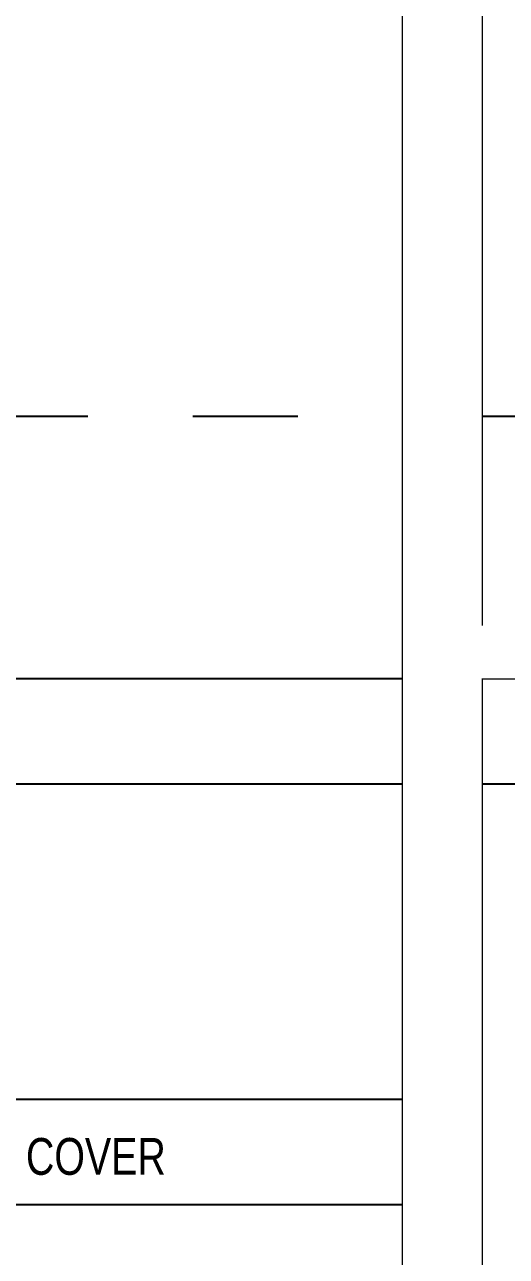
# Model space of a CAD drawing. Header units: millimetres. Extents: x 2497.4 to 2515.8, y 479.1 to 489.2.
# Drawn here: x 2505.123 to 2505.582, y 480.976 to 482.148 of the extents above; entities that cross this region are included whole.
import ezdxf
from ezdxf.enums import TextEntityAlignment as Align

# ---------------------------------------------------------------- set-up
doc = ezdxf.new("R2010")
doc.units = ezdxf.units.MM
doc.linetypes.add('CENTERX2', pattern=[4, 2.5, -0.5, 0.5, -0.5])
doc.layers.add('A-DIMS-0050', color=8, linetype='Continuous', lineweight=18)
doc.styles.add('Cordia TCR', font='Cordia.shx', dxfattribs={"width": 0.85})

msp = doc.modelspace()

# ---------------------------------------------------------------- linework, layer by layer
at = {"color": 8}
msp.add_lwpolyline([(2505.4835, 483.5028), (2505.5585, 483.5028), (2505.5585, 480.5381), (2505.4835, 480.5381)], close=True, dxfattribs=at)
at = {"color": 8, "linetype": 'CENTERX2', "ltscale": 0.05, "transparency": 33554636}
msp.add_lwpolyline([(2501.6585, 481.7756), (2506.6977, 481.7756)], dxfattribs=at)
at = {"color": 6}
for points in [[(2501.4163, 481.4256), (2506.6585, 481.4256), (2506.6585, 481.5256), (2501.4163, 481.5256)], [(2500.2366, 481.0254), (2505.4835, 481.0254), (2505.4835, 481.1254), (2500.2366, 481.1254)]]:
    msp.add_lwpolyline(points, close=True, dxfattribs=at)

# ---------------------------------------------------------------- texts
at = {"layer": 'A-DIMS-0050', "color": 2, "style": 'Cordia TCR', "width": 0.8}
msp.add_text('AC PERFORATED TRAY 200x100 WITH COVER', height=0.035, dxfattribs=at).set_placement((2504.8416, 481.0711), align=Align.MIDDLE_CENTER)

# ---------------------------------------------------------------- next in the draw order: wipeouts: each hides what was drawn before it
at = {"color": 3}
msp.add_wipeout([(2505.4835, 482.4756), (2505.5585, 482.4756), (2505.5585, 482.4756), (2505.5585, 480.5381), (2505.5585, 480.5381), (2505.4835, 480.5381), (2505.4835, 480.5381)], dxfattribs=at)

# ---------------------------------------------------------------- next in the draw order: wipeouts: each hides what was drawn before it
msp.add_wipeout([(2505.4835, 481.576), (2505.4835, 481.526), (2506.6585, 481.526), (2506.6585, 481.576)], dxfattribs=at)

doc.saveas('drawing.dxf')
